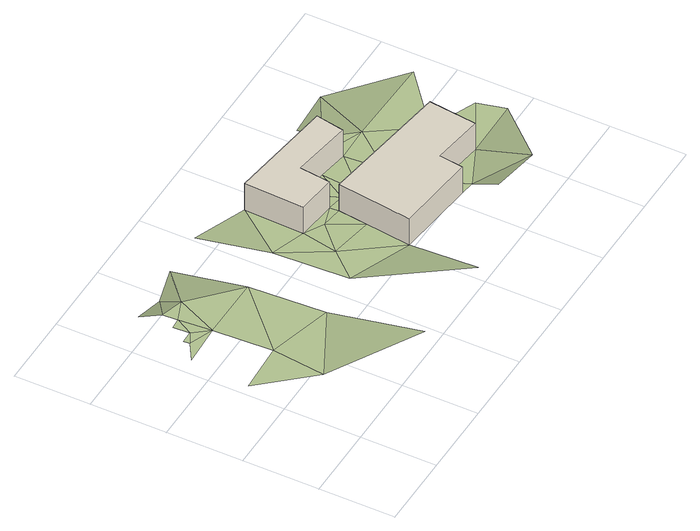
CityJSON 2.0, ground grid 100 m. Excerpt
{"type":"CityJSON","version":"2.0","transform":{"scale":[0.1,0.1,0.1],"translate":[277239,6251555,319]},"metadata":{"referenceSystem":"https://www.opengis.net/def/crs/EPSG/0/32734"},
"CityObjects":{
"building1":{"type":"Building","attributes":{"address":"15 Walmer Road Woodstock 7915 Cape Town","building":"garage","building:levels":1,"building_height":4.1,"roof_height":24.53,"ground_height":20.43,"plus_code":"4FRW3C9W+VGH"},"geometry":[{"type":"Solid","lod":"1","boundaries":[[[[0,1,2,3]],[[1,4,5,2]],[[4,6,7,5]],[[6,8,9,7]],[[8,10,11,9]],[[10,0,3,11]],[[3,2,5,7,9,11]],[[10,8,6,4,1,0]]]]}]},
"building2":{"type":"Building","attributes":{"address":"17 Walmer Road Woodstock 7915 Cape Town","building":"semidetached_house","building:levels":1,"building_height":4.1,"roof_height":24.53,"ground_height":20.43,"plus_code":"4FRW3C9W+RHF"},"geometry":[{"type":"Solid","lod":"1","boundaries":[[[[12,13,14,15]],[[13,16,17,14]],[[16,18,19,17]],[[18,20,21,19]],[[20,22,23,21]],[[22,12,15,23]],[[15,14,17,19,21,23]],[[22,20,18,16,13,12]]]]}]},
"terrain1":{"type":"TINRelief","geometry":[{"type":"CompositeSurface","lod":"1","boundaries":[[[24,25,26]],[[27,28,29]],[[30,28,31]],[[27,31,28]],[[32,26,25]],[[33,31,34]],[[31,27,34]],[[25,35,32]],[[27,36,34]],[[26,37,27]],[[34,36,38]],[[38,39,40]],[[36,39,38]],[[32,37,26]],[[37,36,27]],[[39,36,41]],[[41,36,37]],[[42,43,44]],[[22,42,45]],[[22,43,42]],[[44,43,1]],[[44,0,46]],[[0,44,1]],[[1,43,47]],[[43,22,48]],[[47,43,48]],[[47,4,1]],[[48,49,47]],[[47,49,4]],[[50,4,49]],[[6,4,50]],[[49,51,50]],[[6,50,52]],[[50,51,52]],[[52,51,53]],[[54,13,12]],[[53,51,55]],[[56,57,54]],[[58,13,54]],[[59,53,55]],[[60,53,59]],[[61,10,60]],[[57,58,54]],[[61,60,59]],[[55,62,59]],[[63,61,59]],[[61,63,64]],[[58,57,65]],[[66,62,58]],[[67,59,62]],[[66,58,65]],[[63,59,67]]]}]}
},
"vertices":[
[2598,2943,162],[2574,2153,162],[2574,2153,572],[2598,2943,572],[3097,2097,162],[3097,2097,572],[3142,2500,162],[3142,2500,572],[3940,2378,162],[3940,2378,572],[4011,2759,162],[4011,2759,572],
[4051,874,162],[4093,1189,162],[4093,1189,572],[4051,874,572],[4772,1095,162],[4772,1095,572],[4843,1733,162],[4843,1733,572],[3106,1981,162],[3106,1981,572],[2988,986,162],[2988,986,572],
[1,1470,164],[585,807,164],[666,1504,164],[627,2285,164],[306,2409,164],[72,2257,164],[303,2487,164],[462,2493,164],[1520,1277,164],[453,2711,164],[591,2717,164],[1604,30,352],[882,2829,164],[1469,2277,164],[582,2917,164],[917,3140,4],[570,3228,4],[1417,3277,4],[2159,1318,162],[2478,1680,162],[2108,2306,164],[2851,10,350],[2056,3295,4],[2824,2016,162],[3059,1583,162],[3106,1980,162],[3319,2056,162],[3502,1924,162],[3544,2438,162],[3940,2377,162],[4238,848,162],[3975,1857,162],[4198,482,350],[4820,374,354],[4772,1095,164],[4403,2387,162],[3974,2562,162],[4110,2746,162],[4843,1733,164],[4842,3170,12],[4214,3132,12],[5553,1102,164],[5463,1476,164],[5580,2350,164]
]}
